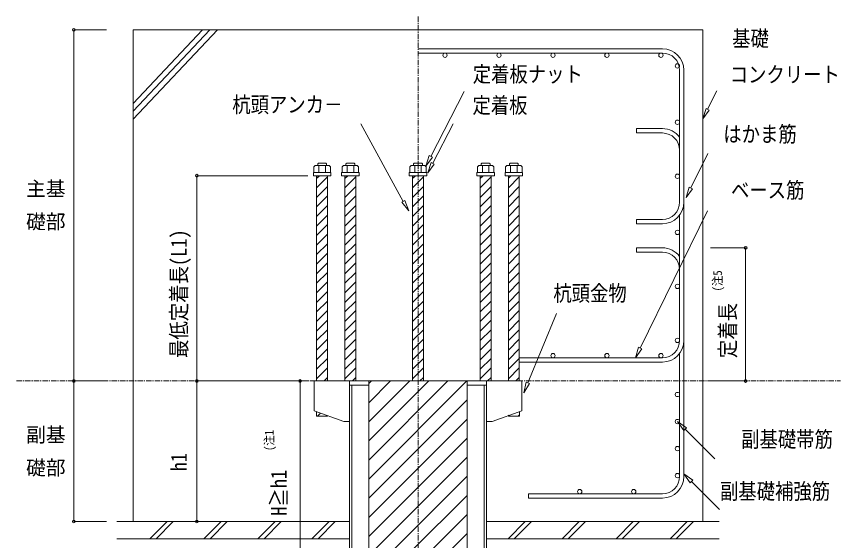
# Model space of a CAD drawing. Units: millimetres, scale not verified. Extents: x -59960 to 29700, y -21000 to 21000.
# Drawn here: x -13173 to 181, y 1157 to 9643 of the extents above; entities that cross this region are included whole.
import ezdxf
from ezdxf.enums import TextEntityAlignment as Align

# ---------------------------------------------------------------- set-up
doc = ezdxf.new("R2010")
doc.units = ezdxf.units.MM
doc.header["$LTSCALE"] = 70
doc.linetypes.add('USER2', pattern=[2, 1.25, -0.25, 0.25, -0.25])
doc.layers.add('0-0_0', color=7, linetype='Continuous')
doc.layers.add('0-4_02_TEXT', color=7, linetype='Continuous')
for name, color, linetype, lineweight in [('0-5_05_SUNPOU', 3, 'Continuous', 18), ('0-6_03_ZU', 2, 'Continuous', 18), ('0-9_08_CENTER', 1, 'USER2', 18)]:
    doc.layers.add(name, color=color, linetype=linetype, lineweight=lineweight)
doc.styles.add('ＭＳ ゴシック', font='')
doc.styles.get('ＭＳ ゴシック').set_extended_font_data('MS Gothic')

# ---------------------------------------------------------------- blocks, each defined once
blk = doc.blocks.new('X41')
at = {"layer": '0-0_0'}
for p, q in [((21406.32, 24171.05), (21455.34, 24220.08)), ((21561, 24171.05), (21568.51, 24178.56))]:
    blk.add_line(p, q, dxfattribs=at)
blk = doc.blocks.new('U43')
at = {"layer": '0-4_02_TEXT', "style": 'ＭＳ ゴシック', "width": 0.85}
blk.add_text('最低定着長(L1)', height=256.6, rotation=90, dxfattribs=at).set_placement((19364.26, 25113.14), align=Align.BOTTOM_LEFT)
blk = doc.blocks.new('U44')
at = {"layer": '0-4_02_TEXT', "style": 'ＭＳ ゴシック', "width": 0.85}
blk.add_text('副基礎補強筋', height=256.6, dxfattribs=at).set_placement((27926.89, 22748.68), align=Align.BOTTOM_LEFT)
blk = doc.blocks.new('U45')
at = {"layer": '0-4_02_TEXT', "style": 'ＭＳ ゴシック', "width": 0.85}
blk.add_text('はかま筋', height=256.6, dxfattribs=at).set_placement((27981.2, 28533.3), align=Align.BOTTOM_LEFT)
blk = doc.blocks.new('U46')
at = {"layer": '0-4_02_TEXT', "style": 'ＭＳ ゴシック', "width": 0.85}
blk.add_text('杭頭金物', height=256.6, dxfattribs=at).set_placement((25226.67, 25956.12), align=Align.BOTTOM_LEFT)
blk = doc.blocks.new('U47')
at = {"layer": '0-4_02_TEXT', "style": 'ＭＳ ゴシック', "width": 0.85}
blk.add_text('ベース筋', height=256.6, dxfattribs=at).set_placement((28106.24, 27624.99), align=Align.BOTTOM_LEFT)
blk = doc.blocks.new('U48')
at = {"layer": '0-4_02_TEXT', "style": 'ＭＳ ゴシック', "width": 0.85}
blk.add_text('定着板', height=256.6, dxfattribs=at).set_placement((23915.93, 28999.13), align=Align.BOTTOM_LEFT)
blk = doc.blocks.new('U49')
at = {"layer": '0-4_02_TEXT', "style": 'ＭＳ ゴシック', "width": 0.85}
blk.add_text('杭頭アンカ－', height=256.6, dxfattribs=at).set_placement((20023.64, 29011.04), align=Align.BOTTOM_LEFT)
blk = doc.blocks.new('U50')
at = {"layer": '0-4_02_TEXT', "style": 'ＭＳ ゴシック', "width": 0.85}
blk.add_text('定着板ナット', height=256.6, dxfattribs=at).set_placement((23920.28, 29503.64), align=Align.BOTTOM_LEFT)
blk = doc.blocks.new('X52')
at = {"layer": '0-0_0'}
for p, q in [((22237.67, 23150.24), (23827.23, 24739.8)), ((22237.67, 23459.6), (23517.87, 24739.8)), ((22237.67, 23768.96), (23208.51, 24739.8)), ((22237.67, 24078.32), (22899.15, 24739.8)), ((22237.67, 24387.68), (22589.8, 24739.8)), ((22237.67, 24697.04), (22280.44, 24739.8)), ((22237.67, 22840.88), (23830.17, 24433.38)), ((22237.67, 22531.52), (23830.17, 24124.02)), ((22237.67, 22222.16), (23830.17, 23814.66)), ((22306.38, 21981.51), (23830.17, 23505.3)), ((22615.74, 21981.51), (23830.17, 23195.94)), ((22925.1, 21981.51), (23830.17, 22886.58)), ((23234.46, 21981.51), (23830.17, 22577.23)), ((23543.81, 21981.51), (23830.17, 22267.87))]:
    blk.add_line(p, q, dxfattribs=at)
blk = doc.blocks.new('U55')
at = {"layer": '0-4_02_TEXT', "style": 'ＭＳ ゴシック', "width": 0.85}
blk.add_text('H≧h1', height=256.6, rotation=90, dxfattribs=at).set_placement((20983.25, 22558.63), align=Align.BOTTOM_LEFT)
blk = doc.blocks.new('U56')
at = {"layer": '0-4_02_TEXT', "style": 'ＭＳ ゴシック', "width": 0.85}
for s, p in [('基礎', (28125.33, 30081.57)), ('コンクリート', (28085.67, 29498.23))]:
    blk.add_text(s, height=256.6, dxfattribs=at).set_placement(p, align=Align.BOTTOM_LEFT)
blk = doc.blocks.new('X58')
at = {"layer": '0-0_0'}
for p, q in [((21391.31, 28023.03), (21433.08, 28064.8)), ((21391.31, 27868.35), (21568.51, 28045.55)), ((21391.31, 27713.67), (21568.51, 27890.87)), ((21391.31, 27558.99), (21568.51, 27736.19)), ((21391.31, 27404.31), (21568.51, 27581.51)), ((21391.31, 27249.63), (21568.51, 27426.83)), ((21391.31, 27094.95), (21568.51, 27272.15)), ((21391.31, 26940.27), (21568.51, 27117.47)), ((21391.31, 26785.59), (21568.51, 26962.79)), ((21391.31, 26630.92), (21568.51, 26808.11)), ((21391.31, 26476.24), (21568.51, 26653.44)), ((21391.31, 26321.56), (21568.51, 26498.76)), ((21391.31, 26166.88), (21568.51, 26344.08)), ((21391.31, 26012.2), (21568.51, 26189.4)), ((21391.31, 25857.52), (21568.51, 26034.72)), ((21391.31, 25702.84), (21568.51, 25880.04)), ((21391.31, 25548.16), (21568.51, 25725.36)), ((21391.31, 25393.48), (21568.51, 25570.68)), ((21391.31, 25238.8), (21568.51, 25416)), ((21391.31, 25084.12), (21568.51, 25261.32)), ((21391.31, 24929.44), (21568.51, 25106.64)), ((21391.31, 24774.76), (21568.51, 24951.96)), ((21511.03, 24739.8), (21568.51, 24797.28))]:
    blk.add_line(p, q, dxfattribs=at)
blk = doc.blocks.new('X59')
at = {"layer": '0-0_0'}
for p, q in [((21850.19, 28023.03), (21891.96, 28064.8)), ((21850.19, 27868.35), (22027.39, 28045.55)), ((21850.19, 27713.67), (22027.39, 27890.87)), ((21850.19, 27558.99), (22027.39, 27736.19)), ((21850.19, 27404.31), (22027.39, 27581.51)), ((21850.19, 27249.63), (22027.39, 27426.83)), ((21850.19, 27094.95), (22027.39, 27272.15)), ((21850.19, 26940.27), (22027.39, 27117.47)), ((21850.19, 26785.59), (22027.39, 26962.79)), ((21850.19, 26630.92), (22027.39, 26808.11)), ((21850.19, 26476.24), (22027.39, 26653.44)), ((21850.19, 26321.56), (22027.39, 26498.76)), ((21850.19, 26166.88), (22027.39, 26344.08)), ((21850.19, 26012.2), (22027.39, 26189.4)), ((21850.19, 25857.52), (22027.39, 26034.72)), ((21850.19, 25702.84), (22027.39, 25880.04)), ((21850.19, 25548.16), (22027.39, 25725.36)), ((21850.19, 25393.48), (22027.39, 25570.68)), ((21850.19, 25238.8), (22027.39, 25416)), ((21850.19, 25084.12), (22027.39, 25261.32)), ((21850.19, 24929.44), (22027.39, 25106.64)), ((21850.19, 24774.76), (22027.39, 24951.96)), ((21969.91, 24739.8), (22027.39, 24797.28))]:
    blk.add_line(p, q, dxfattribs=at)
blk = doc.blocks.new('X60')
at = {"layer": '0-0_0'}
for p, q in [((22945.32, 28023.03), (22987.09, 28064.8)), ((22945.32, 27868.35), (23122.52, 28045.55)), ((22945.32, 27713.67), (23122.52, 27890.87)), ((22945.32, 27558.99), (23122.52, 27736.19)), ((22945.32, 27404.31), (23122.52, 27581.51)), ((22945.32, 27249.63), (23122.52, 27426.83)), ((22945.32, 27094.95), (23122.52, 27272.15)), ((22945.32, 26940.27), (23122.52, 27117.47)), ((22945.32, 26785.59), (23122.52, 26962.79)), ((22945.32, 26630.92), (23122.52, 26808.11)), ((22945.32, 26476.24), (23122.52, 26653.44)), ((22945.32, 26321.56), (23122.52, 26498.76)), ((22945.32, 26166.88), (23122.52, 26344.08)), ((22945.32, 26012.2), (23122.52, 26189.4)), ((22945.32, 25857.52), (23122.52, 26034.72)), ((22945.32, 25702.84), (23122.52, 25880.04)), ((22945.32, 25548.16), (23122.52, 25725.36)), ((22945.32, 25393.48), (23122.52, 25570.68)), ((22945.32, 25238.8), (23122.52, 25416)), ((22945.32, 25084.12), (23122.52, 25261.32)), ((22945.32, 24929.44), (23122.52, 25106.64)), ((22945.32, 24774.76), (23122.52, 24951.96)), ((23065.04, 24739.8), (23122.52, 24797.28))]:
    blk.add_line(p, q, dxfattribs=at)
blk = doc.blocks.new('X61')
at = {"layer": '0-0_0'}
for p, q in [((24040.45, 28023.03), (24082.22, 28064.8)), ((24040.45, 27868.35), (24217.65, 28045.55)), ((24040.45, 27713.67), (24217.65, 27890.87)), ((24040.45, 27558.99), (24217.65, 27736.19)), ((24040.45, 27404.31), (24217.65, 27581.51)), ((24040.45, 27249.63), (24217.65, 27426.83)), ((24040.45, 27094.95), (24217.65, 27272.15)), ((24040.45, 26940.27), (24217.65, 27117.47)), ((24040.45, 26785.59), (24217.65, 26962.79)), ((24040.45, 26630.92), (24217.65, 26808.11)), ((24040.45, 26476.24), (24217.65, 26653.44)), ((24040.45, 26321.56), (24217.65, 26498.76)), ((24040.45, 26166.88), (24217.65, 26344.08)), ((24040.45, 26012.2), (24217.65, 26189.4)), ((24040.45, 25857.52), (24217.65, 26034.72)), ((24040.45, 25702.84), (24217.65, 25880.04)), ((24040.45, 25548.16), (24217.65, 25725.36)), ((24040.45, 25393.48), (24217.65, 25570.68)), ((24040.45, 25238.8), (24217.65, 25416)), ((24040.45, 25084.12), (24217.65, 25261.32)), ((24040.45, 24929.44), (24217.65, 25106.64)), ((24040.45, 24774.76), (24217.65, 24951.96)), ((24160.17, 24739.8), (24217.65, 24797.28))]:
    blk.add_line(p, q, dxfattribs=at)
blk = doc.blocks.new('X62')
at = {"layer": '0-0_0'}
for p, q in [((24498.44, 28023.03), (24540.22, 28064.8)), ((24498.44, 27868.35), (24675.64, 28045.55)), ((24498.44, 27713.67), (24675.64, 27890.87)), ((24498.44, 27558.99), (24675.64, 27736.19)), ((24498.44, 27404.31), (24675.64, 27581.51)), ((24498.44, 27249.63), (24675.64, 27426.83)), ((24498.44, 27094.95), (24675.64, 27272.15)), ((24498.44, 26940.27), (24675.64, 27117.47)), ((24498.44, 26785.59), (24675.64, 26962.79)), ((24498.44, 26630.92), (24675.64, 26808.11)), ((24498.44, 26476.24), (24675.64, 26653.44)), ((24498.44, 26321.56), (24675.64, 26498.76)), ((24498.44, 26166.88), (24675.64, 26344.08)), ((24498.44, 26012.2), (24675.64, 26189.4)), ((24498.44, 25857.52), (24675.64, 26034.72)), ((24498.44, 25702.84), (24675.64, 25880.04)), ((24498.44, 25548.16), (24675.64, 25725.36)), ((24498.44, 25393.48), (24675.64, 25570.68)), ((24498.44, 25238.8), (24675.64, 25416)), ((24498.44, 25084.12), (24675.64, 25261.32)), ((24498.44, 24929.44), (24675.64, 25106.64)), ((24498.44, 24774.76), (24675.64, 24951.96)), ((24618.17, 24739.8), (24675.64, 24797.28))]:
    blk.add_line(p, q, dxfattribs=at)
blk = doc.blocks.new('X63')
at = {"layer": '0-0_0'}
for p, q in [((24499.91, 24171.05), (24512.62, 24183.76)), ((24654.59, 24171.05), (24676.53, 24193))]:
    blk.add_line(p, q, dxfattribs=at)
blk = doc.blocks.new('U69')
at = {"layer": '0-4_02_TEXT', "style": 'ＭＳ ゴシック', "width": 0.85}
blk.add_text('h1', height=256.6, rotation=90, dxfattribs=at).set_placement((19364.26, 23276.55), align=Align.BOTTOM_LEFT)
blk = doc.blocks.new('U70')
at = {"layer": '0-4_02_TEXT', "style": 'ＭＳ ゴシック'}
for s, p in [('主基', (16682.63, 27665.45)), ('礎部', (16682.63, 27132.12))]:
    blk.add_text(s, height=234.6, dxfattribs=at).set_placement(p, align=Align.BOTTOM_LEFT)
blk = doc.blocks.new('U71')
at = {"layer": '0-4_02_TEXT', "style": 'ＭＳ ゴシック'}
for s, p in [('副基', (16682.63, 23680.9)), ('礎部', (16682.63, 23147.56))]:
    blk.add_text(s, height=234.6, dxfattribs=at).set_placement(p, align=Align.BOTTOM_LEFT)
blk = doc.blocks.new('U72')
at = {"layer": '0-4_02_TEXT', "style": 'ＭＳ ゴシック', "width": 0.85}
blk.add_text('副基礎帯筋', height=256.6, dxfattribs=at).set_placement((28270.19, 23590.87), align=Align.BOTTOM_LEFT)
blk = doc.blocks.new('U73')
at = {"layer": '0-0_0', "style": 'ＭＳ ゴシック', "width": 0.85}
blk.add_text('(注1', height=146.6, rotation=90, dxfattribs=at).set_placement((20740.13, 23607.36), align=Align.BOTTOM_LEFT)
blk = doc.blocks.new('U75')
at = {"layer": '0-4_02_TEXT', "style": 'ＭＳ ゴシック', "width": 0.85}
blk.add_text('定着長', height=256.6, rotation=90, dxfattribs=at).set_placement((28257.85, 25111.17), align=Align.BOTTOM_LEFT)
blk = doc.blocks.new('U76')
at = {"layer": '0-0_0', "style": 'ＭＳ ゴシック', "width": 0.85}
blk.add_text('(注5', height=146.6, rotation=90, dxfattribs=at).set_placement((28005.14, 26191.17), align=Align.BOTTOM_LEFT)

msp = doc.modelspace()

# ---------------------------------------------------------------- linework, layer by layer
at = {"layer": '0-5_05_SUNPOU'}
for p, q in [((-11714.33, 9427.3), (-12245.25, 9427.3)), ((-10158.32, 9427.3), (-11282.37, 8235.04)), ((-10038.07, 9427.3), (-11282.37, 8107.49)), ((-9917.81, 9427.3), (-11282.37, 7979.94)), ((-5915.62, 8425.93), (-6456.98, 7375.34)), ((-1972.73, 8140.18), (-1825.51, 8440.32)), ((-7592.17, 7903.68), (-6904.16, 6648.41)), ((-6097.18, 7903.68), (-6428, 7267.08)), ((-2244.63, 6866.39), (-1972.01, 7422.21)), ((-8450.73, 7064.8), (-10249.97, 7064.8)), ((-10249.97, 3739.8), (-10249.97, 7064.8)), ((-3065.97, 4273.17), (-1974.8, 6497.79)), ((-1356.37, 5895.95), (-1925.23, 5895.95)), ((-1356.37, 3739.8), (-1356.37, 5895.95)), ((-4423.77, 4831.26), (-4884.6, 3709.47)), ((-12245.25, 1464.8), (-12245.25, 3739.8)), ((-10249.97, 1464.8), (-10249.97, 3739.8)), ((-8450.73, 3739.8), (-10249.97, 3739.8)), ((-8436.51, 3739.8), (-8577.95, 3739.8)), ((-1356.37, 3739.8), (-1925.23, 3739.8)), ((-1857.26, 2479.77), (-2337.3, 2959.81)), ((-1778.81, 1659.96), (-2232.3, 2113.45)), ((-11714.33, 1464.8), (-12245.25, 1464.8)), ((-10730.76, 1464.8), (-11010, 1185.56)), ((-10631.42, 1464.8), (-10910.67, 1185.56)), ((-9855.76, 1464.8), (-10135, 1185.56)), ((-9756.42, 1464.8), (-10035.67, 1185.56)), ((-8980.76, 1464.8), (-9260, 1185.56)), ((-8881.42, 1464.8), (-9160.67, 1185.56)), ((-8105.76, 1464.8), (-8385, 1185.56)), ((-8006.42, 1464.8), (-8285.67, 1185.56)), ((-4926.97, 1464.8), (-5206.22, 1185.56)), ((-4827.64, 1464.8), (-5106.88, 1185.56)), ((-4051.97, 1464.8), (-4331.22, 1185.56)), ((-3952.64, 1464.8), (-4231.88, 1185.56)), ((-3176.97, 1464.8), (-3456.22, 1185.56)), ((-3077.64, 1464.8), (-3356.88, 1185.56)), ((-2301.97, 1464.8), (-2581.22, 1185.56)), ((-2202.64, 1464.8), (-2481.88, 1185.56))]:
    msp.add_line(p, q, dxfattribs=at)
for points in [[(-11714.33, 3739.8), (-12245.25, 3739.8), (-12245.25, 9427.3)], [(-7934.69, 981.51), (-8577.95, 981.51), (-8577.95, 3739.8)]]:
    msp.add_lwpolyline(points, dxfattribs=at)
for points in [[(-1946.54, 8127.34), (-2049.79, 7983.07), (-1998.91, 8153.03)], [(-6431.1, 7361.89), (-6537.68, 7220.06), (-6482.86, 7388.79)], [(-6402.12, 7253.63), (-6508.7, 7111.8), (-6453.88, 7280.53)], [(-2218.45, 6853.55), (-2321.7, 6709.28), (-2270.82, 6879.24)], [(-6878.9, 6662.99), (-6816.66, 6496.86), (-6929.42, 6633.83)], [(-3039.78, 4260.33), (-3143.04, 4116.05), (-3092.16, 4286.02)], [(-4857.61, 3698.41), (-4950.94, 3547.53), (-4911.59, 3720.53)], [(-2316.67, 2980.43), (-2461.04, 3083.55), (-2357.92, 2939.19)], [(-2211.67, 2134.07), (-2356.04, 2237.19), (-2252.92, 2092.82)]]:
    msp.add_lwpolyline(points, close=True, dxfattribs=at)
for centre in [(-12245.25, 9427.3), (-10249.97, 7064.8), (-1356.37, 5895.95), (-12245.25, 3739.8), (-10249.97, 3739.8), (-8577.95, 3739.8), (-1356.37, 3739.8), (-12245.25, 1464.8), (-10249.97, 1464.8)]:
    msp.add_circle(centre, 21.88, dxfattribs=at)
at = {"layer": '0-6_03_ZU'}
for p, q in [((-11282.37, 9427.3), (-11282.37, 1464.8)), ((-2049.79, 9427.3), (-11282.37, 9427.3)), ((-2049.79, 9427.3), (-2049.79, 1464.8)), ((-2706.04, 9121.05), (-6666.08, 9121.05)), ((-2706.04, 9051.05), (-6666.08, 9051.05)), ((-2426.04, 8771.05), (-2426.04, 6636.05)), ((-2356.04, 8771.06), (-2356.04, 4396.05)), ((-8279.46, 7266.05), (-8158.95, 7266.05)), ((-8271.71, 7231.05), (-8271.71, 7117.3)), ((-8166.71, 7231.05), (-8166.71, 7117.3)), ((-8158.95, 7266.05), (-8147.02, 7254.12)), ((-8147.02, 7254.12), (-8147.02, 7231.05)), ((-7821.47, 7266.05), (-7833.4, 7254.12)), ((-7833.4, 7254.12), (-7833.4, 7231.05)), ((-7821.47, 7266.05), (-7700.96, 7266.05)), ((-7813.71, 7231.05), (-7813.71, 7117.3)), ((-7708.71, 7231.05), (-7708.71, 7117.3)), ((-7700.96, 7266.05), (-7689.03, 7254.12)), ((-7689.03, 7254.12), (-7689.03, 7231.05)), ((-6726.34, 7266.05), (-6738.27, 7254.12)), ((-6738.27, 7254.12), (-6738.27, 7231.05)), ((-6726.34, 7266.05), (-6605.83, 7266.05)), ((-6718.58, 7231.05), (-6718.58, 7117.3)), ((-6613.58, 7231.05), (-6613.58, 7117.3)), ((-6605.83, 7266.05), (-6593.89, 7254.12)), ((-6593.89, 7254.12), (-6593.89, 7231.05)), ((-5631.2, 7266.05), (-5643.14, 7254.12)), ((-5643.14, 7254.12), (-5643.14, 7231.05)), ((-5510.69, 7266.05), (-5631.2, 7266.05)), ((-5623.45, 7231.05), (-5623.45, 7117.3)), ((-5518.45, 7231.05), (-5518.45, 7117.3)), ((-5510.69, 7266.05), (-5498.76, 7254.12)), ((-5498.76, 7254.12), (-5498.76, 7231.05)), ((-5173.21, 7266.05), (-5185.14, 7254.12)), ((-5185.14, 7254.12), (-5185.14, 7231.05)), ((-5052.7, 7266.05), (-5173.21, 7266.05)), ((-5165.46, 7231.05), (-5165.46, 7117.3)), ((-5060.46, 7231.05), (-5060.46, 7117.3)), ((-2426.04, 4396.05), (-2426.04, 6426.05)), ((-2356.04, 4396.05), (-2356.04, 2193.94)), ((-2426.04, 2193.94), (-2426.04, 4186.05)), ((-5031.14, 4116.05), (-2706.04, 4116.05)), ((-5026.33, 4046.05), (-2706.04, 4046.05)), ((-8350.46, 3739.8), (-8350.46, 3258.55)), ((-8350.46, 3739.8), (-5554.83, 3739.8)), ((-7777.33, 3739.8), (-7777.33, 133.12)), ((-7777.33, 3669.8), (-7777.33, 3739.8)), ((-7462.33, 3739.8), (-7462.33, -9.58)), ((-5869.83, 3739.8), (-5869.83, 275.82)), ((-5554.83, 3739.8), (-5554.83, 133.12)), ((-4981.71, 3739.8), (-5551.02, 3739.8)), ((-4981.71, 3739.8), (-4981.71, 3258.55)), ((-7462.33, 3669.8), (-7777.33, 3669.8)), ((-7737.33, 3669.8), (-7737.33, 107.01)), ((-5554.83, 3669.8), (-5869.83, 3669.8)), ((-5594.83, 3669.8), (-5594.83, 159.23)), ((-7869.21, 3083.55), (-8350.46, 3258.55)), ((-8308.69, 3243.37), (-8308.69, 3171.05)), ((-5462.96, 3083.55), (-4981.71, 3258.55)), ((-5023.47, 3243.37), (-5023.47, 3171.05)), ((-8308.69, 3171.05), (-8131.49, 3171.05)), ((-8131.49, 3178.93), (-8131.49, 3171.05)), ((-7869.21, 3083.55), (-7777.33, 3083.55)), ((-5462.96, 3083.55), (-5554.83, 3083.55)), ((-5200.67, 3178.93), (-5200.67, 3171.05)), ((-5023.47, 3171.05), (-5200.67, 3171.05)), ((-4873.13, 1913.94), (-4873.13, 1843.94)), ((-4873.13, 1913.94), (-2706.04, 1913.94)), ((-4873.13, 1843.94), (-2706.04, 1843.94)), ((-11548.46, 1464.8), (-7777.33, 1464.8)), ((-11282.37, 1464.8), (-11044.63, 1464.8)), ((-1783.7, 1464.8), (-5554.83, 1464.8)), ((-7777.33, 1185.56), (-11548.46, 1185.56)), ((-5554.83, 1185.56), (-1783.7, 1185.56))]:
    msp.add_line(p, q, dxfattribs=at)
for points in [[(-2706.04, 7756.05), (-3126.04, 7756.05), (-3126.04, 7826.05), (-2706.04, 7826.05)], [(-8279.46, 7266.05), (-8291.39, 7254.12), (-8291.39, 7231.05)], [(-5052.7, 7266.05), (-5040.77, 7254.12), (-5040.77, 7231.05)], [(-2706.04, 6356.05), (-3126.04, 6356.05), (-3126.04, 6286.05), (-2706.04, 6286.05)], [(-2706.04, 5825.95), (-3126.04, 5825.95), (-3126.04, 5895.95), (-2706.04, 5895.95)]]:
    msp.add_lwpolyline(points, dxfattribs=at)
for points in [[(-8108.1, 7231.05), (-8330.31, 7231.05), (-8352.18, 7209.18), (-8352.18, 7117.3), (-8086.23, 7117.3), (-8086.23, 7209.18)], [(-7650.11, 7231.05), (-7872.32, 7231.05), (-7894.19, 7209.18), (-7894.19, 7117.3), (-7628.23, 7117.3), (-7628.23, 7209.18)], [(-6554.98, 7231.05), (-6777.18, 7231.05), (-6799.06, 7209.18), (-6799.06, 7117.3), (-6533.1, 7117.3), (-6533.1, 7209.18)], [(-5682.05, 7231.05), (-5459.85, 7231.05), (-5437.97, 7209.18), (-5437.97, 7117.3), (-5703.93, 7117.3), (-5703.93, 7209.18)], [(-5224.06, 7231.05), (-5001.85, 7231.05), (-4979.98, 7209.18), (-4979.98, 7117.3), (-5245.93, 7117.3), (-5245.93, 7209.18)], [(-8361.39, 7117.3), (-8361.39, 7064.8), (-8077.02, 7064.8), (-8077.02, 7117.3)], [(-7903.4, 7117.3), (-7903.4, 7064.8), (-7619.03, 7064.8), (-7619.03, 7117.3)], [(-6808.27, 7117.3), (-6808.27, 7064.8), (-6523.89, 7064.8), (-6523.89, 7117.3)], [(-5428.76, 7117.3), (-5428.76, 7064.8), (-5713.14, 7064.8), (-5713.14, 7117.3)], [(-4970.77, 7117.3), (-4970.77, 7064.8), (-5255.14, 7064.8), (-5255.14, 7117.3)], [(-8308.69, 7064.8), (-8131.49, 7064.8), (-8131.49, 3739.8), (-8308.69, 3739.8)], [(-7849.81, 7064.8), (-7672.61, 7064.8), (-7672.61, 3739.8), (-7849.81, 3739.8)], [(-6754.68, 7064.8), (-6577.48, 7064.8), (-6577.48, 3739.8), (-6754.68, 3739.8)], [(-5659.55, 7064.8), (-5482.35, 7064.8), (-5482.35, 3739.8), (-5659.55, 3739.8)], [(-5201.56, 7064.8), (-5024.36, 7064.8), (-5024.36, 3739.8), (-5201.56, 3739.8)]]:
    msp.add_lwpolyline(points, close=True, dxfattribs=at)
for centre in [(-6228.58, 9016.05), (-5353.58, 9016.05), (-4478.58, 9016.05), (-3603.58, 9016.05), (-2728.58, 9016.05), (-2461.04, 8841.05), (-2461.04, 8841.05), (-2461.04, 7931.05), (-2461.04, 7056.05), (-2461.04, 6146.05), (-2461.04, 5271.05), (-2461.04, 4396.05), (-4478.58, 4151.05), (-3603.58, 4151.05), (-2728.58, 4151.05), (-2461.04, 3521.05), (-2461.04, 3083.55), (-2461.04, 2646.05), (-2461.04, 2208.55), (-4044.36, 1948.94), (-3169.36, 1948.94)]:
    msp.add_circle(centre, 35, dxfattribs=at)
for centre, radius, start, end in [((-2706.04, 8771.05), 350, 0, 90), ((-2706.04, 8771.05), 280, 0, 90), ((-2706.04, 7476.05), 350, 36.8699, 90), ((-2706.04, 7476.05), 280, 0, 90), ((-2706.04, 6636.05), 280, 270, 0), ((-2706.04, 6636.05), 350, 270, 0), ((-2706.04, 5545.95), 350, 36.8699, 90), ((-2706.04, 5545.95), 280, 0, 90), ((-2706.04, 4396.05), 280, 270, 0), ((-2706.04, 4396.05), 350, 270, 0), ((-2706.04, 2193.94), 280, 270, 0), ((-2706.04, 2193.94), 350, 270, 0)]:
    msp.add_arc(centre, radius, start, end, dxfattribs=at)
at = {"layer": '0-9_08_CENTER'}
for p, q in [((-6666.08, 9642.59), (-6666.08, -4228.96)), ((-13172.97, 3739.8), (180.92, 3739.8))]:
    msp.add_line(p, q, dxfattribs=at)

# ---------------------------------------------------------------- block references
at = {"layer": '0-5_05_SUNPOU'}
msp.add_blockref('X52', (-29700, -21000), dxfattribs=at)
at = {"layer": '0-6_03_ZU'}
for name in ['U56', 'U50', 'U49', 'U48', 'U45', 'U70', 'X58', 'X59', 'X60', 'X61', 'X62', 'U47', 'U43', 'U76', 'U46', 'U75', 'X41', 'X63', 'U71', 'U73', 'U72', 'U69', 'U55', 'U44']:
    msp.add_blockref(name, (-29700, -21000), dxfattribs=at)

doc.saveas('drawing.dxf')
